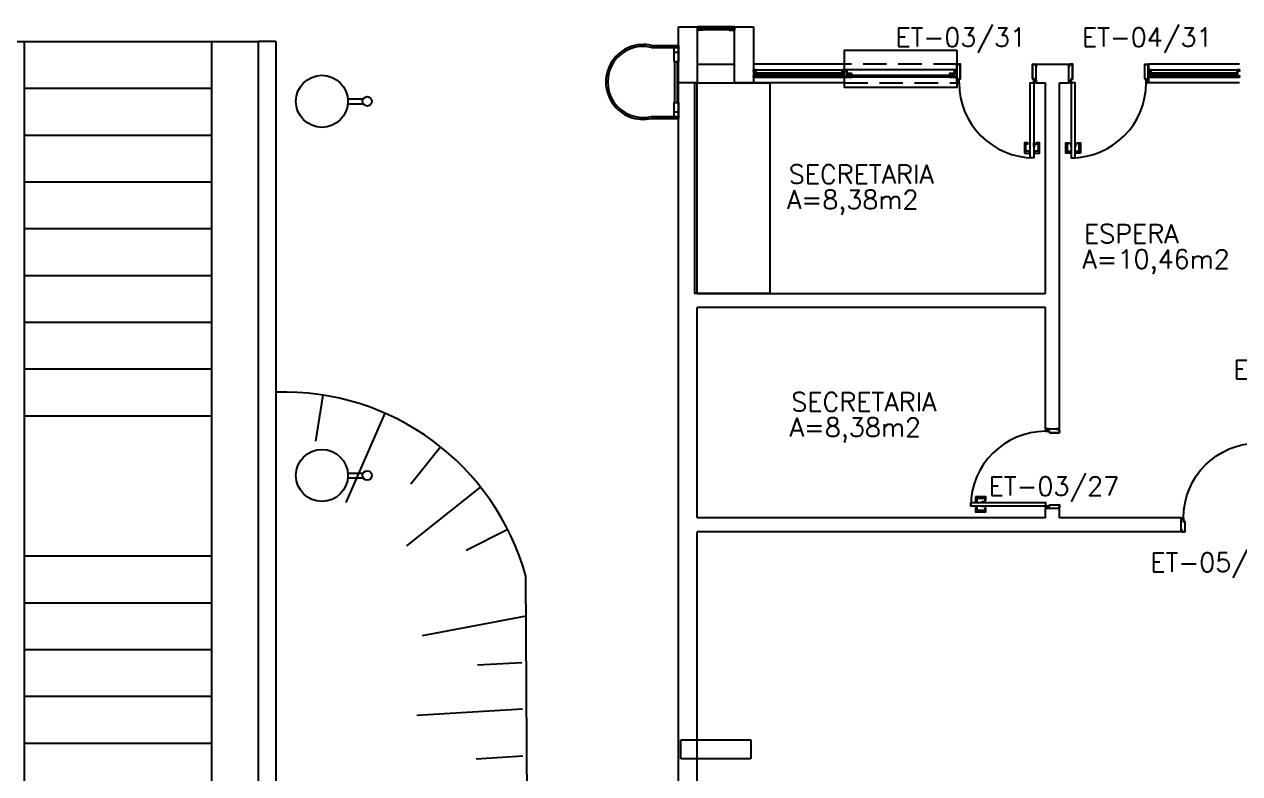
# Model space of a CAD drawing. Header units: millimetres. Extents: x 2128 to 2646, y 1972 to 2207.
# Drawn here: x 2445.24 to 2458.24, y 2061.18 to 2069.19 of the extents above; entities that cross this region are included whole.
import ezdxf

# ---------------------------------------------------------------- set-up
doc = ezdxf.new("R2010")
doc.units = ezdxf.units.MM
doc.linetypes.add('HIDDEN', pattern=[0.375, 0.25, -0.125])
for name, color, linetype in [('AR-ALV', 2, 'Continuous'), ('AR-BANCADAS', 1, 'Continuous'), ('AR-ESQ', 1, 'Continuous'), ('AR-ESQ-C', 2, 'Continuous'), ('AR-ESTC', 3, 'Continuous'), ('ar-guarda corpo', 2, 'Continuous'), ('AR-ILUMINAÇÃO-JARDIM', 1, 'Continuous'), ('ar-mureta', 2, 'Continuous'), ('AR-PEITORIL', 1, 'Continuous'), ('AR-PIS', 1, 'Continuous'), ('AR-PORTA', 1, 'Continuous'), ('AR-PROJ', 1, 'HIDDEN'), ('ar-talude', 1, 'Continuous'), ('BC- VISTA', 1, 'Continuous'), ('BGR-VISTA', 32, 'Continuous'), ('DT-ESQ-BAGUETE-C', 1, 'Continuous'), ('DT-ESQ-MARCO-V', 1, 'Continuous'), ('DT-ESQ-PERFIL CADEIRA-C', 2, 'Continuous'), ('DT-ESQ-PERFIL CADEIRA-V', 2, 'Continuous'), ('DT-ESQ-PERFIL U-C', 2, 'Continuous'), ('DT-ESQ-PERFIL U-V', 1, 'Continuous'), ('DT-ESQ-VENEZIANA-C', 1, 'Continuous'), ('DT-ESQ-VENEZIANA-V', 1, 'Continuous'), ('DT-ESQ-VIDRO-C', 2, 'Continuous'), ('DT-TXTMOD', 1, 'Continuous'), ('ENDEREÇO', 2, 'Continuous'), ('EQUIPAMENTO', 2, 'Continuous'), ('fred', 1, 'Continuous'), ('maçaneta', 1, 'Continuous'), ('mov', 1, 'Continuous'), ('PM-PERFIL U-C', 2, 'Continuous'), ('pm1', 2, 'Continuous'), ('TEXTO', 2, 'Continuous'), ('Área', 2, 'Continuous')]:
    doc.layers.add(name, color=color, linetype=linetype)
doc.styles.add('S10', font='simplex.shx', dxfattribs={"height": 0.1})
doc.styles.add('UNB-100', font='simplex.shx', dxfattribs={"height": 0.2})
doc.styles.add('UNB1-100', font='simplex.shx', dxfattribs={"height": 0.2})

# ---------------------------------------------------------------- blocks, each defined once
blk = doc.blocks.new('Poste Jardim')
at = {"layer": 'AR-ILUMINAÇÃO-JARDIM'}
for p, q in [((-0.025, 0.109), (-0.025, 0.274)), ((0.025, 0.109), (0.025, 0.274))]:
    blk.add_line(p, q, dxfattribs=at)
for centre, radius in [((0, 0.318), 0.05), ((0, 0.318), 0.05), ((0, -0.167), 0.278)]:
    blk.add_circle(centre, radius, dxfattribs=at)
blk = doc.blocks.new('BCL07')
at = {"layer": 'BC- VISTA'}
blk.add_lwpolyline([(0.8, 0), (0.8, -2.25), (0, -2.25), (0, 0)], close=True, dxfattribs=at)
blk = doc.blocks.new('EF01A-P')
at = {"layer": 'DT-ESQ-BAGUETE-C', "ltscale": 0.1}
for points in [[(0.002, 0.035), (0.015, 0.035), (0.015, 0.033), (0.002, 0.033), (0.002, 0.005), (0.015, 0.005), (0.015, 0.004), (0.002, 0.004, -0.414214), (0, 0.005), (0, 0.033, -0.414214)], [(0.398, 0.035), (0.385, 0.035), (0.385, 0.033), (0.398, 0.033), (0.398, 0.005), (0.385, 0.005), (0.385, 0.004), (0.398, 0.004, 0.414214), (0.4, 0.005), (0.4, 0.033, 0.414214)]]:
    blk.add_lwpolyline(points, format="xyb", close=True, dxfattribs=at)
at = {"layer": 'DT-ESQ-PERFIL CADEIRA-C', "ltscale": 0.1}
for points in [[(0.01, 0.002), (0.01, 0.003), (0.002, 0.003, 1), (0.002, 0), (0.015, 0, 0.414214), (0.016, 0.002), (0.016, 0.033), (0.043, 0.033)], [(0.043, 0.006), (0.018, 0.006), (0.018, 0.016), (0.016, 0.016), (0.016, 0.006, 0.414214), (0.018, 0.005), (0.043, 0.005), (0.056, 0.005, 1), (0.056, 0.008), (0.043, 0.008), (0.043, 0.02), (0.043, 0.032), (0.056, 0.032, 1), (0.056, 0.035), (0.043, 0.035), (0.016, 0.035, 0.414214), (0.015, 0.033), (0.015, 0.002), (0.002, 0.002)], [(0.041, 0.02), (0.041, 0.032, -0.414214), (0.043, 0.033), (0.056, 0.033)], [(0.041, 0.02), (0.041, 0.008, 0.414214), (0.043, 0.006), (0.056, 0.006)], [(0.357, 0.006), (0.382, 0.006), (0.382, 0.016), (0.383, 0.016), (0.383, 0.006, -0.414214), (0.382, 0.005), (0.357, 0.005), (0.344, 0.005, -1), (0.344, 0.008), (0.357, 0.008), (0.357, 0.02), (0.357, 0.032), (0.344, 0.032, -1), (0.344, 0.035), (0.357, 0.035), (0.383, 0.035, -0.414214), (0.385, 0.033), (0.385, 0.002), (0.398, 0.002)], [(0.358, 0.02), (0.358, 0.032, 0.414214), (0.357, 0.033), (0.344, 0.033)], [(0.358, 0.02), (0.358, 0.008, -0.414214), (0.357, 0.006), (0.344, 0.006)], [(0.39, 0.002), (0.39, 0.003), (0.398, 0.003, -1), (0.398, 0), (0.385, 0, -0.414214), (0.383, 0.002), (0.383, 0.033), (0.357, 0.033)]]:
    blk.add_lwpolyline(points, format="xyb", dxfattribs=at)
at = {"layer": 'DT-ESQ-PERFIL CADEIRA-V', "ltscale": 0.1}
blk.add_line((0.015, 0), (0.385, 0), dxfattribs=at)
at = {"layer": 'DT-ESQ-VENEZIANA-C', "ltscale": 0.1}
for p, q in [((0.043, 0.011), (0.357, 0.011)), ((0.043, 0.009), (0.357, 0.009))]:
    blk.add_line(p, q, dxfattribs=at)
at = {"layer": 'DT-ESQ-VENEZIANA-V', "ltscale": 0.1}
blk.add_line((0.043, 0.031), (0.357, 0.031), dxfattribs=at)
blk = doc.blocks.new('BGR12')
at = {"layer": 'BC- VISTA'}
blk.add_lwpolyline([(0, 0.4), (0, 0), (-1.2, 0), (-1.2, 0.4)], close=True, dxfattribs=at)
blk = doc.blocks.new('EF70-P')
at = {"layer": 'AR-PEITORIL'}
for p, q in [((-0.25, -0.092), (-1.225, -0.092)), ((3.975, -0.092), (3, -0.092)), ((3, -0.292), (3, -0.092)), ((-0.25, -0.292), (-1.225, -0.292)), ((3.975, -0.292), (3, -0.292))]:
    blk.add_line(p, q, dxfattribs=at)
at = {"layer": 'AR-PROJ'}
for p, q in [((0.95, -0.092), (-0.25, -0.092)), ((-0.25, -0.292), (0.95, -0.292))]:
    blk.add_line(p, q, dxfattribs=at)
at = {"layer": 'DT-ESQ-BAGUETE-C', "ltscale": 0.1}
for points in [[(-1.186, -0.197), (-1.199, -0.197), (-1.199, -0.198), (-1.186, -0.198), (-1.186, -0.207), (-1.199, -0.207), (-1.199, -0.209), (-1.186, -0.209, 0.336705), (-1.184, -0.207, 0.068021), (-1.184, -0.207), (-1.184, -0.198, 0.414214)], [(-0.289, -0.197), (-0.275, -0.197), (-0.275, -0.198), (-0.289, -0.198), (-0.289, -0.207), (-0.275, -0.207), (-0.275, -0.209), (-0.289, -0.209, -0.336705), (-0.29, -0.207, -0.068021), (-0.29, -0.207), (-0.29, -0.198, -0.414214)], [(-0.173, -0.22), (-0.187, -0.22), (-0.187, -0.221), (-0.173, -0.221), (-0.173, -0.23), (-0.187, -0.23), (-0.187, -0.232), (-0.173, -0.232, 0.336705), (-0.172, -0.23, 0.068021), (-0.172, -0.23), (-0.172, -0.221, 0.414214)], [(0.874, -0.22), (0.887, -0.22), (0.887, -0.221), (0.874, -0.221), (0.874, -0.23), (0.887, -0.23), (0.887, -0.232), (0.874, -0.232, -0.336705), (0.873, -0.23, -0.068021), (0.872, -0.23), (0.872, -0.221, -0.414214)], [(3.039, -0.197), (3.026, -0.197), (3.026, -0.198), (3.039, -0.198), (3.039, -0.207), (3.026, -0.207), (3.026, -0.209), (3.039, -0.209, 0.336705), (3.041, -0.207, 0.068021), (3.041, -0.207), (3.041, -0.198, 0.414214)], [(3.936, -0.197), (3.95, -0.197), (3.95, -0.198), (3.936, -0.198), (3.936, -0.207), (3.95, -0.207), (3.95, -0.209), (3.936, -0.209, -0.336705), (3.935, -0.207, -0.068021), (3.935, -0.207), (3.935, -0.198, -0.414214)]]:
    blk.add_lwpolyline(points, format="xyb", close=True, dxfattribs=at)
at = {"layer": 'DT-ESQ-MARCO-V', "ltscale": 0.1}
for p, q in [((-1.201, -0.152), (-0.273, -0.152)), ((-1.201, -0.232), (-0.273, -0.232)), ((0.927, -0.152), (-0.226, -0.152)), ((0.874, -0.232), (-0.173, -0.232)), ((3.024, -0.152), (3.952, -0.152)), ((3.024, -0.232), (3.952, -0.232))]:
    blk.add_line(p, q, dxfattribs=at)
at = {"layer": 'DT-ESQ-PERFIL U-C', "ltscale": 0.1}
for p, q in [((-0.225, -0.152), (-0.225, -0.152)), ((0.911, -0.213), (0.911, -0.203)), ((0.912, -0.202), (0.924, -0.202)), ((0.925, -0.203), (0.912, -0.203)), ((0.912, -0.203), (0.912, -0.213)), ((0.912, -0.213), (0.925, -0.213)), ((0.925, -0.215), (0.912, -0.215)), ((0.925, -0.152), (0.925, -0.152)), ((0.925, -0.153), (0.925, -0.2)), ((0.925, -0.203), (0.925, -0.203)), ((0.925, -0.215), (0.925, -0.23)), ((0.949, -0.152), (0.927, -0.152)), ((0.927, -0.152), (0.927, -0.152)), ((0.927, -0.202), (0.927, -0.153)), ((0.927, -0.153), (0.949, -0.153)), ((0.927, -0.23), (0.927, -0.215)), ((0.948, -0.23), (0.927, -0.23)), ((0.927, -0.232), (0.949, -0.232)), ((0.949, -0.153), (0.949, -0.167)), ((0.949, -0.167), (0.95, -0.167)), ((0.95, -0.217), (0.949, -0.217)), ((0.949, -0.217), (0.949, -0.23)), ((0.95, -0.167), (0.95, -0.153)), ((0.95, -0.23), (0.95, -0.217))]:
    blk.add_line(p, q, dxfattribs=at)
for points in [[(-1.2, -0.223), (-1.2, -0.187), (-1.186, -0.187, 1), (-1.186, -0.184), (-1.2, -0.184), (-1.2, -0.153, 0.414214), (-1.201, -0.152), (-1.223, -0.152, 0.414214), (-1.225, -0.153), (-1.225, -0.167), (-1.223, -0.167), (-1.223, -0.153), (-1.201, -0.153), (-1.201, -0.184, 0.414214), (-1.2, -0.185, 0.414214), (-1.201, -0.187), (-1.201, -0.223), (-1.201, -0.23), (-1.223, -0.23), (-1.223, -0.217), (-1.225, -0.217), (-1.225, -0.23, 0.414214), (-1.223, -0.232), (-1.201, -0.232, 0.414214), (-1.2, -0.23)], [(-0.275, -0.223), (-0.275, -0.187), (-0.288, -0.187, -1), (-0.288, -0.184), (-0.275, -0.184), (-0.275, -0.153, -0.414214), (-0.273, -0.152), (-0.251, -0.152, -0.414214), (-0.25, -0.153), (-0.25, -0.167), (-0.251, -0.167), (-0.251, -0.153), (-0.273, -0.153), (-0.273, -0.184, -0.414214), (-0.275, -0.185, -0.414214), (-0.273, -0.187), (-0.273, -0.223), (-0.273, -0.23), (-0.251, -0.23), (-0.251, -0.217), (-0.25, -0.217), (-0.25, -0.23, -0.414214), (-0.251, -0.232), (-0.273, -0.232, -0.414214), (-0.275, -0.23)], [(-0.226, -0.215, -0.414214), (-0.225, -0.213), (-0.212, -0.213), (-0.212, -0.203), (-0.225, -0.203), (-0.225, -0.203, -0.414214), (-0.226, -0.202), (-0.226, -0.153), (-0.248, -0.153), (-0.248, -0.167), (-0.25, -0.167), (-0.25, -0.153, -0.414214), (-0.248, -0.152), (-0.226, -0.152), (-0.226, -0.152, -0.414214), (-0.225, -0.153), (-0.225, -0.2, 0.414214), (-0.223, -0.202), (-0.212, -0.202, -0.414214), (-0.21, -0.203), (-0.21, -0.213, -0.414214), (-0.212, -0.215), (-0.225, -0.215), (-0.225, -0.23, -0.414214), (-0.226, -0.232), (-0.248, -0.232, -0.414214), (-0.25, -0.23), (-0.25, -0.217), (-0.248, -0.217), (-0.248, -0.23, 0.414214), (-0.248, -0.23), (-0.226, -0.23)], [(-0.221, -0.23), (-0.221, -0.218), (-0.208, -0.218, 0.414214), (-0.207, -0.217), (-0.207, -0.2, 0.414214), (-0.208, -0.198), (-0.221, -0.198), (-0.221, -0.191), (-0.174, -0.191), (-0.174, -0.208), (-0.187, -0.208, 0.414214), (-0.189, -0.21), (-0.189, -0.23)], [(0.922, -0.232, 0.414214), (0.923, -0.23), (0.923, -0.218, 0.414214), (0.922, -0.217), (0.909, -0.217), (0.909, -0.2), (0.922, -0.2, 0.414214), (0.923, -0.198), (0.923, -0.191, 0.414214), (0.922, -0.19), (0.875, -0.19, 0.414214), (0.873, -0.191), (0.873, -0.208, 0.414214), (0.875, -0.21), (0.888, -0.21), (0.888, -0.23, 0.414214), (0.889, -0.232)], [(0.907, -0.2, -0.414214), (0.909, -0.198), (0.922, -0.198), (0.922, -0.191), (0.875, -0.191), (0.875, -0.208), (0.888, -0.208, -0.414214), (0.889, -0.21), (0.889, -0.23), (0.922, -0.23), (0.922, -0.218), (0.909, -0.218, -0.414214), (0.907, -0.217)], [(3.025, -0.223), (3.025, -0.187), (3.039, -0.187, 1), (3.039, -0.184), (3.025, -0.184), (3.025, -0.153, 0.414214), (3.024, -0.152), (3.002, -0.152, 0.414214), (3, -0.153), (3, -0.167), (3.002, -0.167), (3.002, -0.153), (3.024, -0.153), (3.024, -0.184, 0.414214), (3.025, -0.185, 0.414214), (3.024, -0.187), (3.024, -0.223), (3.024, -0.23), (3.002, -0.23), (3.002, -0.217), (3, -0.217), (3, -0.23, 0.414214), (3.002, -0.232), (3.024, -0.232, 0.414214), (3.025, -0.23)], [(3.95, -0.223), (3.95, -0.187), (3.937, -0.187, -1), (3.937, -0.184), (3.95, -0.184), (3.95, -0.153, -0.414214), (3.952, -0.152), (3.974, -0.152, -0.414214), (3.975, -0.153), (3.975, -0.167), (3.974, -0.167), (3.974, -0.153), (3.952, -0.153), (3.952, -0.184, -0.414214), (3.95, -0.185, -0.414214), (3.952, -0.187), (3.952, -0.223), (3.952, -0.23), (3.974, -0.23), (3.974, -0.217), (3.975, -0.217), (3.975, -0.23, -0.414214), (3.974, -0.232), (3.952, -0.232, -0.414214), (3.95, -0.23)]]:
    blk.add_lwpolyline(points, format="xyb", close=True, dxfattribs=at)
for points in [[(-1.2, -0.185), (-1.186, -0.185)], [(-0.275, -0.185), (-0.288, -0.185)], [(3.025, -0.185), (3.039, -0.185)], [(3.95, -0.185), (3.937, -0.185)]]:
    blk.add_lwpolyline(points, dxfattribs=at)
blk.add_lwpolyline([(-0.221, -0.19, 0.414214), (-0.223, -0.191), (-0.223, -0.198, 0.414214), (-0.221, -0.2), (-0.208, -0.2), (-0.208, -0.217), (-0.221, -0.217, 0.414214), (-0.223, -0.218), (-0.223, -0.23, 0.414214), (-0.221, -0.232), (-0.189, -0.232, 0.414214), (-0.187, -0.23), (-0.187, -0.21), (-0.174, -0.21, 0.414214), (-0.173, -0.208), (-0.173, -0.191, 0.414214), (-0.174, -0.19), (-0.221, -0.19), (-0.174, -0.19, -0.414214), (-0.173, -0.191)], format="xyb", dxfattribs=at)
for centre, radius, start, end in [((0.912, -0.203), 0.0015, 90, 180), ((0.912, -0.213), 0.0015, 180, 270), ((0.924, -0.2), 0.0015, 270, 360), ((0.927, -0.153), 0.0015, 90, 180), ((0.925, -0.202), 0.0015, 270, 0), ((0.925, -0.215), 0.0015, 360, 90), ((0.927, -0.23), 0.0015, 180, 270), ((0.948, -0.23), 0.0005, 270, 0), ((0.949, -0.153), 0.0015, 0, 90), ((0.949, -0.23), 0.0015, 270, 0)]:
    blk.add_arc(centre, radius, start, end, dxfattribs=at)
at = {"layer": 'DT-ESQ-PERFIL U-V', "ltscale": 0.1}
for p, q in [((-1.186, -0.197), (-0.289, -0.197)), ((-1.186, -0.209), (-0.289, -0.209)), ((-1.185, -0.184), (-0.288, -0.184)), ((3.039, -0.197), (3.936, -0.197)), ((3.039, -0.209), (3.936, -0.209)), ((3.04, -0.184), (3.937, -0.184))]:
    blk.add_line(p, q, dxfattribs=at)
at = {"layer": 'DT-ESQ-VIDRO-C', "ltscale": 0.1}
for points in [[(-0.277, -0.189), (-0.277, -0.195), (-1.198, -0.195), (-1.198, -0.189), (-0.277, -0.189)], [(3.948, -0.189), (3.948, -0.195), (3.027, -0.195), (3.027, -0.189), (3.948, -0.189)]]:
    blk.add_lwpolyline(points, dxfattribs=at)
blk.add_lwpolyline([(-0.185, -0.212), (-0.185, -0.218), (0.886, -0.218), (0.886, -0.212)], close=True, dxfattribs=at)
at = {"layer": 'maçaneta'}
for points in [[(1.675, -1.042), (1.73, -1.042), (1.73, -1.022), (1.692, -1.022, -0.414214), (1.69, -1.02), (1.69, -0.942), (1.71, -0.942), (1.71, -0.932), (1.675, -0.932)], [(1.78, -1.042), (1.835, -1.042), (1.835, -0.932), (1.8, -0.932), (1.8, -0.942), (1.82, -0.942), (1.82, -1.02, -0.414214), (1.819, -1.022), (1.78, -1.022)], [(2.17, -1.042), (2.115, -1.042), (2.115, -0.932), (2.15, -0.932), (2.15, -0.942), (2.13, -0.942), (2.13, -1.02, 0.414214), (2.132, -1.022), (2.17, -1.022)], [(2.275, -1.042), (2.22, -1.042), (2.22, -1.022), (2.259, -1.022, 0.414214), (2.26, -1.02), (2.26, -0.942), (2.24, -0.942), (2.24, -0.932), (2.275, -0.932)]]:
    blk.add_lwpolyline(points, format="xyb", close=True, dxfattribs=at)
for points in [[(1.73, -0.932), (1.73, -0.972), (1.735, -0.972), (1.735, -0.932)], [(1.78, -0.932), (1.78, -0.972), (1.775, -0.972), (1.775, -0.932)], [(2.17, -0.932), (2.17, -0.972), (2.175, -0.972), (2.175, -0.932)], [(2.22, -0.932), (2.22, -0.972), (2.215, -0.972), (2.215, -0.932)]]:
    blk.add_lwpolyline(points, close=True, dxfattribs=at)
at = {"layer": 'mov'}
for centre, start, end in [((1.775, -0.292), 180, 270), ((2.175, -0.292), 270, 0)]:
    blk.add_arc(centre, 0.8, start, end, dxfattribs=at)
at = {"layer": 'PM-PERFIL U-C'}
for p, q in [((0.95, -0.103), (0.95, -0.28)), ((0.96, -0.102), (0.952, -0.102)), ((0.952, -0.104), (0.961, -0.104)), ((0.952, -0.28), (0.952, -0.104)), ((0.96, -0.093), (0.96, -0.102)), ((0.989, -0.092), (0.962, -0.092)), ((0.962, -0.102), (0.962, -0.094)), ((0.962, -0.094), (0.988, -0.094)), ((0.988, -0.249), (0.988, -0.094)), ((0.99, -0.249), (0.99, -0.093)), ((1.76, -0.249), (1.76, -0.093)), ((1.762, -0.092), (1.789, -0.092)), ((1.788, -0.094), (1.762, -0.094)), ((1.762, -0.249), (1.762, -0.094)), ((1.788, -0.102), (1.788, -0.094)), ((1.79, -0.093), (1.79, -0.102)), ((1.79, -0.102), (1.799, -0.102)), ((1.798, -0.104), (1.79, -0.104)), ((1.798, -0.122), (1.798, -0.104)), ((1.8, -0.122), (1.798, -0.122)), ((1.8, -0.103), (1.8, -0.122)), ((2.15, -0.103), (2.15, -0.122)), ((2.15, -0.122), (2.152, -0.122)), ((2.16, -0.102), (2.152, -0.102)), ((2.152, -0.122), (2.152, -0.104)), ((2.152, -0.104), (2.161, -0.104)), ((2.16, -0.093), (2.16, -0.102)), ((2.189, -0.092), (2.162, -0.092)), ((2.162, -0.094), (2.188, -0.094)), ((2.162, -0.102), (2.162, -0.094)), ((2.188, -0.249), (2.188, -0.094)), ((2.19, -0.249), (2.19, -0.093)), ((2.96, -0.249), (2.96, -0.093)), ((2.962, -0.092), (2.989, -0.092)), ((2.962, -0.249), (2.962, -0.094)), ((2.988, -0.094), (2.962, -0.094)), ((2.988, -0.102), (2.988, -0.094)), ((2.99, -0.093), (2.99, -0.102)), ((2.99, -0.102), (2.999, -0.102)), ((2.998, -0.104), (2.99, -0.104)), ((2.998, -0.28), (2.998, -0.104)), ((3, -0.103), (3, -0.28)), ((0.973, -0.25), (0.973, -0.29)), ((0.988, -0.249), (0.975, -0.249)), ((0.975, -0.29), (0.975, -0.251)), ((0.989, -0.251), (0.975, -0.251)), ((1.762, -0.249), (1.776, -0.249)), ((1.762, -0.251), (1.775, -0.251)), ((1.775, -0.29), (1.775, -0.251)), ((1.777, -0.25), (1.777, -0.29)), ((2.173, -0.25), (2.173, -0.29)), ((2.188, -0.249), (2.175, -0.249)), ((2.175, -0.29), (2.175, -0.251)), ((2.189, -0.251), (2.175, -0.251)), ((2.962, -0.249), (2.976, -0.249)), ((2.962, -0.251), (2.975, -0.251)), ((2.975, -0.29), (2.975, -0.251)), ((2.977, -0.25), (2.977, -0.29)), ((0.961, -0.28), (0.952, -0.28)), ((0.952, -0.282), (0.96, -0.282)), ((0.96, -0.282), (0.96, -0.29)), ((0.962, -0.29), (0.962, -0.281)), ((0.973, -0.29), (0.962, -0.29)), ((0.962, -0.292), (0.974, -0.292)), ((1.777, -0.29), (1.788, -0.29)), ((1.789, -0.292), (1.777, -0.292)), ((1.788, -0.29), (1.788, -0.281)), ((1.79, -0.28), (1.798, -0.28)), ((1.799, -0.282), (1.79, -0.282)), ((1.79, -0.282), (1.79, -0.29)), ((1.798, -0.28), (1.798, -0.262)), ((1.798, -0.262), (1.8, -0.262)), ((1.8, -0.262), (1.8, -0.28)), ((2.152, -0.262), (2.15, -0.262)), ((2.15, -0.262), (2.15, -0.28)), ((2.152, -0.28), (2.152, -0.262)), ((2.161, -0.28), (2.152, -0.28)), ((2.152, -0.282), (2.16, -0.282)), ((2.16, -0.282), (2.16, -0.29)), ((2.162, -0.29), (2.162, -0.281)), ((2.173, -0.29), (2.162, -0.29)), ((2.162, -0.292), (2.174, -0.292)), ((2.977, -0.29), (2.988, -0.29)), ((2.989, -0.292), (2.977, -0.292)), ((2.988, -0.29), (2.988, -0.281)), ((2.99, -0.28), (2.998, -0.28)), ((2.999, -0.282), (2.99, -0.282)), ((2.99, -0.282), (2.99, -0.29))]:
    blk.add_line(p, q, dxfattribs=at)
for centre, start, end in [((0.952, -0.103), 90, 180), ((0.962, -0.093), 90, 180), ((0.961, -0.102), 270, 0), ((0.989, -0.093), 0, 90.0614), ((1.762, -0.093), 89.9386, 180), ((1.79, -0.102), 180, 270), ((1.789, -0.093), 0, 90), ((1.799, -0.103), 0, 90), ((2.152, -0.103), 90, 180), ((2.162, -0.093), 90, 180), ((2.161, -0.102), 270, 0), ((2.189, -0.093), 0, 90.0614), ((2.962, -0.093), 89.9386, 180), ((2.99, -0.102), 180, 270), ((2.989, -0.093), 0, 90), ((2.999, -0.103), 0, 90), ((0.975, -0.25), 90, 180), ((0.989, -0.249), 270, 360), ((1.762, -0.249), 180, 270), ((1.776, -0.25), 0, 90), ((2.175, -0.25), 90, 180), ((2.189, -0.249), 270, 360), ((2.962, -0.249), 180, 270), ((2.976, -0.25), 0, 90), ((0.952, -0.28), 180, 270), ((0.962, -0.29), 180, 270), ((0.961, -0.281), 0, 90), ((0.974, -0.29), 270, 0), ((1.777, -0.29), 180, 270), ((1.79, -0.281), 90, 180), ((1.789, -0.29), 270, 0), ((1.799, -0.28), 270, 0), ((2.152, -0.28), 180, 270), ((2.162, -0.29), 180, 270), ((2.161, -0.281), 0, 90), ((2.174, -0.29), 270, 0), ((2.977, -0.29), 180, 270), ((2.99, -0.281), 90, 180), ((2.989, -0.29), 270, 0), ((2.999, -0.28), 270, 0)]:
    blk.add_arc(centre, 0.0015, start, end, dxfattribs=at)
at = {"layer": 'pm1'}
for points in [[(1.735, -1.092), (1.735, -0.292), (1.775, -0.292), (1.775, -1.092)], [(2.215, -1.092), (2.215, -0.292), (2.175, -0.292), (2.175, -1.092)]]:
    blk.add_lwpolyline(points, close=True, dxfattribs=at)
at = {"layer": 'BGR-VISTA'}
blk.add_blockref('BGR12', (0.95, -0.342), dxfattribs=at)
at = {"layer": 'DT-TXTMOD', "ltscale": 0.1, "style": 'S10', "flags": 3}
blk.add_attdef('EF70', (-1.18, -0.049), '', height=0.1, dxfattribs=at)
blk = doc.blocks.new('PM3C')
at = {"layer": 'maçaneta'}
for points in [[(0.02, 0.9), (-0.035, 0.9), (-0.035, 0.79), (0, 0.79), (0, 0.8), (-0.02, 0.8), (-0.02, 0.879, -0.414214), (-0.018, 0.88), (0.02, 0.88)], [(0.125, 0.9), (0.07, 0.9), (0.07, 0.88), (0.109, 0.88, -0.414214), (0.11, 0.879), (0.11, 0.8), (0.09, 0.8), (0.09, 0.79), (0.125, 0.79)]]:
    blk.add_lwpolyline(points, format="xyb", close=True, dxfattribs=at)
for points in [[(0.02, 0.79), (0.02, 0.83), (0.025, 0.83), (0.025, 0.79)], [(0.07, 0.79), (0.07, 0.83), (0.065, 0.83), (0.065, 0.79)]]:
    blk.add_lwpolyline(points, close=True, dxfattribs=at)
at = {"layer": 'mov'}
blk.add_arc((0.025, 0.15), 0.8, 0, 90, dxfattribs=at)
at = {"layer": 'PM-PERFIL U-C'}
for p, q in [((0, 0.12), (0, 0.139)), ((0.002, 0.14), (0.01, 0.14)), ((0.002, 0.138), (0.002, 0.12)), ((0.011, 0.138), (0.002, 0.138)), ((0.01, 0.14), (0.01, 0.149)), ((0.012, 0.15), (0.024, 0.15)), ((0.012, 0.148), (0.012, 0.14)), ((0.023, 0.148), (0.012, 0.148)), ((0.023, 0.109), (0.023, 0.148)), ((0.025, 0.149), (0.025, 0.109)), ((0.825, 0.149), (0.825, 0.109)), ((0.839, 0.15), (0.827, 0.15)), ((0.827, 0.148), (0.838, 0.148)), ((0.827, 0.109), (0.827, 0.148)), ((0.838, 0.148), (0.838, 0.14)), ((0.84, 0.14), (0.84, 0.149)), ((0.849, 0.14), (0.84, 0.14)), ((0.84, 0.138), (0.848, 0.138)), ((0.848, 0.138), (0.848, 0.12)), ((0.85, 0.12), (0.85, 0.139)), ((0.002, 0.12), (0, 0.12)), ((0, 0.03), (0.002, 0.03)), ((0, 0.012), (0, 0.03)), ((0.002, 0.03), (0.002, 0.012)), ((0.002, 0.012), (0.011, 0.012)), ((0.01, 0.01), (0.002, 0.01)), ((0.01, 0.002), (0.01, 0.01)), ((0.012, 0.011), (0.012, 0.002)), ((0.012, 0.002), (0.038, 0.002)), ((0.038, 0), (0.012, 0)), ((0.038, 0.109), (0.025, 0.109)), ((0.038, 0.107), (0.025, 0.107)), ((0.038, 0.107), (0.038, 0.002)), ((0.04, 0.108), (0.04, 0.002)), ((0.81, 0.108), (0.81, 0.002)), ((0.812, 0.109), (0.825, 0.109)), ((0.812, 0.107), (0.826, 0.107)), ((0.812, 0.107), (0.812, 0.002)), ((0.838, 0.002), (0.812, 0.002)), ((0.812, 0), (0.839, 0)), ((0.838, 0.011), (0.838, 0.002)), ((0.848, 0.012), (0.84, 0.012)), ((0.84, 0.002), (0.84, 0.01)), ((0.84, 0.01), (0.849, 0.01)), ((0.848, 0.12), (0.85, 0.12)), ((0.85, 0.03), (0.848, 0.03)), ((0.848, 0.03), (0.848, 0.012)), ((0.85, 0.012), (0.85, 0.03))]:
    blk.add_line(p, q, dxfattribs=at)
for centre, start, end in [((0.002, 0.139), 90, 180), ((0.012, 0.149), 90, 180), ((0.011, 0.14), 270, 0), ((0.024, 0.149), 360, 90), ((0.827, 0.149), 90, 180), ((0.84, 0.14), 180, 270), ((0.839, 0.149), 0, 90), ((0.849, 0.139), 0, 90), ((0.002, 0.012), 180, 270), ((0.012, 0.002), 180, 270), ((0.011, 0.011), 0, 90), ((0.025, 0.109), 180, 270), ((0.038, 0.002), 269.9386, 0), ((0.038, 0.108), 0, 90), ((0.812, 0.108), 90, 180), ((0.812, 0.002), 180, 270.0614), ((0.826, 0.109), 270, 0), ((0.84, 0.011), 90, 180), ((0.839, 0.002), 270, 0), ((0.849, 0.012), 270, 0)]:
    blk.add_arc(centre, 0.0015, start, end, dxfattribs=at)
at = {"layer": 'pm1'}
blk.add_lwpolyline([(0.065, 0.95), (0.065, 0.15), (0.025, 0.15), (0.025, 0.95)], close=True, dxfattribs=at)
blk = doc.blocks.new('escada tipo marinheiro')
at = {"layer": 'EQUIPAMENTO'}
for p, q in [((-0.338, 0.01), (-0.05, 0.01)), ((-0.05, 0.01), (-0.05, -0.16)), ((-0.34, -0.01), (-0.05, -0.01)), ((-0.1, -0.01), (-0.1, -0.16)), ((-0.1, -0.06), (-0.05, -0.06)), ((-0.1, -0.16), (-0.05, -0.16)), ((-0.09, -0.6), (-0.09, -0.16)), ((-0.06, -0.6), (-0.06, -0.16)), ((-0.1, -0.6), (-0.05, -0.6)), ((-0.1, -0.6), (-0.1, -0.75)), ((-0.05, -0.6), (-0.05, -0.77)), ((-0.34, -0.75), (-0.05, -0.75)), ((-0.338, -0.77), (-0.05, -0.77)), ((-0.1, -0.7), (-0.05, -0.7))]:
    blk.add_line(p, q, dxfattribs=at)
for radius, start, end in [(0.4, 77.1777, 282.8223), (0.38, 76.8427, 283.1573)]:
    blk.add_arc((-0.427, -0.38), radius, start, end, dxfattribs=at)

msp = doc.modelspace()

# ---------------------------------------------------------------- linework, layer by layer
at = {"layer": 'AR-ALV'}
for p, q in [((2452.436, 2068.765), (2452.836, 2068.765)), ((2456.061, 2068.765), (2456.411, 2068.765)), ((2456.061, 2068.565), (2456.061, 2068.765)), ((2456.411, 2068.565), (2456.411, 2068.765)), ((2452.236, 2054.315), (2452.236, 2068.565)), ((2452.436, 2066.315), (2452.436, 2068.565)), ((2452.436, 2068.565), (2452.836, 2068.565)), ((2456.061, 2068.565), (2456.161, 2068.565)), ((2456.161, 2066.315), (2456.161, 2068.565)), ((2456.311, 2068.565), (2456.411, 2068.565)), ((2456.311, 2064.865), (2456.311, 2068.565)), ((2452.436, 2066.315), (2456.161, 2066.315)), ((2452.436, 2063.915), (2452.436, 2066.165)), ((2456.161, 2066.165), (2452.436, 2066.165)), ((2456.161, 2064.865), (2456.161, 2066.165)), ((2456.161, 2064.865), (2456.311, 2064.865)), ((2456.161, 2063.915), (2456.161, 2064.015)), ((2456.311, 2064.015), (2456.161, 2064.015)), ((2456.311, 2063.915), (2456.311, 2064.015)), ((2456.161, 2063.915), (2452.436, 2063.915)), ((2457.611, 2063.915), (2456.311, 2063.915)), ((2457.611, 2063.765), (2457.611, 2063.915)), ((2452.436, 2054.315), (2452.436, 2063.765)), ((2457.611, 2063.765), (2452.436, 2063.765))]:
    msp.add_line(p, q, dxfattribs=at)
at = {"layer": 'AR-ESQ-C'}
for p, q in [((2453.036, 2068.655), (2453.036, 2068.655)), ((2453.036, 2068.625), (2453.036, 2068.625))]:
    msp.add_line(p, q, dxfattribs=at)
at = {"layer": 'AR-ESTC'}
for p, q in [((2452.236, 2069.165), (2452.436, 2069.165)), ((2452.236, 2068.565), (2452.236, 2069.165)), ((2452.436, 2069.165), (2452.436, 2068.565)), ((2452.836, 2069.165), (2453.036, 2069.165)), ((2452.836, 2068.565), (2452.836, 2069.165)), ((2453.036, 2069.165), (2453.036, 2068.565)), ((2452.436, 2068.565), (2452.236, 2068.565)), ((2453.036, 2068.565), (2452.836, 2068.565)), ((2452.261, 2061.54), (2453.011, 2061.54)), ((2452.261, 2061.34), (2452.261, 2061.54)), ((2453.011, 2061.54), (2453.011, 2061.34)), ((2453.011, 2061.34), (2452.261, 2061.34))]:
    msp.add_line(p, q, dxfattribs=at)
at = {"layer": 'ar-guarda corpo'}
for p, q in [((2444.741, 2069.007), (2445.241, 2069.007)), ((2445.241, 2069.007), (2445.241, 2058.007)), ((2447.241, 2069.007), (2447.241, 2058.007)), ((2447.241, 2069.007), (2447.741, 2069.007))]:
    msp.add_line(p, q, dxfattribs=at)
at = {"layer": 'ar-mureta'}
for p, q in [((2447.741, 2069.007), (2447.741, 2049.441)), ((2447.932, 2069.007), (2447.741, 2069.007)), ((2447.932, 2069.007), (2447.932, 2054.015))]:
    msp.add_line(p, q, dxfattribs=at)
at = {"layer": 'AR-PIS'}
for p, q in [((2445.241, 2068.507), (2447.241, 2068.507)), ((2445.241, 2068.007), (2447.241, 2068.007)), ((2445.241, 2067.507), (2447.241, 2067.507)), ((2445.241, 2067.007), (2447.241, 2067.007)), ((2445.241, 2066.507), (2447.241, 2066.507)), ((2445.241, 2066.007), (2447.241, 2066.007)), ((2445.241, 2065.507), (2447.241, 2065.507)), ((2445.241, 2065.007), (2447.241, 2065.007)), ((2445.241, 2063.507), (2447.241, 2063.507)), ((2445.241, 2063.007), (2447.241, 2063.007)), ((2445.241, 2062.507), (2447.241, 2062.507)), ((2445.241, 2062.007), (2447.241, 2062.007)), ((2445.241, 2061.507), (2447.241, 2061.507))]:
    msp.add_line(p, q, dxfattribs=at)
at = {"layer": 'ar-talude'}
for p, q in [((2448.432, 2065.228), (2448.355, 2064.734)), ((2449.096, 2065.033), (2448.677, 2064.079)), ((2449.687, 2064.667), (2449.375, 2064.276)), ((2450.111, 2064.239), (2449.328, 2063.617)), ((2450.41, 2063.791), (2449.964, 2063.565)), ((2450.655, 2053.824), (2450.603, 2063.292)), ((2449.499, 2062.657), (2450.611, 2062.868)), ((2450.088, 2062.342), (2450.562, 2062.37)), ((2449.438, 2061.804), (2450.568, 2061.872)), ((2450.074, 2061.339), (2450.573, 2061.369))]:
    msp.add_line(p, q, dxfattribs=at)
msp.add_arc((2448.017, 2062.576), 2.684, 15.4783, 91.8004, dxfattribs=at)
msp.add_open_spline([(2450.654, 2053.824), (2451.157, 2047.326), (2453.844, 2032.33), (2471.228, 2019.184), (2482.454, 2021.897), (2490.735, 2027.597), (2497.912, 2040.099), (2502.918, 2051.029), (2507.482, 2059.744), (2509.495, 2065.591)], degree=3, knots=[0.874603, 0.874603, 0.874603, 0.874603, 13.033613, 24.300817, 33.994288, 45.623477, 57.311406, 66.544355, 85.146679, 85.146679, 85.146679, 85.146679], dxfattribs=at)
at = {"layer": 'fred'}
msp.add_line((2445.241, 2069.007), (2447.241, 2069.007), dxfattribs=at)

# ---------------------------------------------------------------- block references
at = {"layer": 'AR-BANCADAS'}
msp.add_blockref('BCL07', (2452.411, 2068.565), dxfattribs=at)
at = {"layer": 'AR-ESQ', "rotation": 180}
msp.add_blockref('EF01A-P', (2452.836, 2069.165), dxfattribs=at)
at = {"layer": 'AR-ILUMINAÇÃO-JARDIM', "rotation": 270}
msp.add_blockref('Poste Jardim', (2448.59, 2068.368), dxfattribs=at)
at = {"layer": 'AR-PORTA'}
msp.add_blockref('EF70-P', (2454.261, 2068.857), dxfattribs=at)
at = {"layer": 'AR-PORTA', "rotation": 90}
msp.add_blockref('PM3C', (2456.311, 2064.015), dxfattribs=at)
at = {"layer": 'AR-PORTA', "xscale": -1}
msp.add_blockref('PM3C', (2458.461, 2063.765), dxfattribs=at)
at = {"layer": 'ar-talude', "rotation": 270}
msp.add_blockref('Poste Jardim', (2448.59, 2064.368), dxfattribs=at)
at = {"layer": 'EQUIPAMENTO'}
msp.add_blockref('escada tipo marinheiro', (2452.286, 2068.955), dxfattribs=at)

# ---------------------------------------------------------------- texts
at = {"layer": 'ENDEREÇO', "style": 'UNB1-100'}
for s, p in [('ET-03/31', (2454.555, 2068.953)), ('ET-04/31', (2456.549, 2068.953)), ('ET-05/29', (2458.168, 2065.402)), ('ET-03/27', (2455.551, 2064.153)), ('ET-05/27', (2457.281, 2063.339))]:
    msp.add_text(s, height=0.2, dxfattribs=at).set_placement(p)
at = {"layer": 'TEXTO', "style": 'UNB-100'}
for s, p in [('SECRETARIA', (2453.414, 2067.488)), ('ESPERA', (2456.571, 2066.852)), ('SECRETARIA', (2453.442, 2065.054))]:
    msp.add_text(s, height=0.2, dxfattribs=at).set_placement(p)
at = {"layer": 'Área', "style": 'UNB-100'}
for s, p in [('A=8,38m2', (2453.396, 2067.217)), ('A=10,46m2', (2456.553, 2066.581)), ('A=8,38m2', (2453.423, 2064.783))]:
    msp.add_text(s, height=0.2, dxfattribs=at).set_placement(p)

doc.saveas('drawing.dxf')
